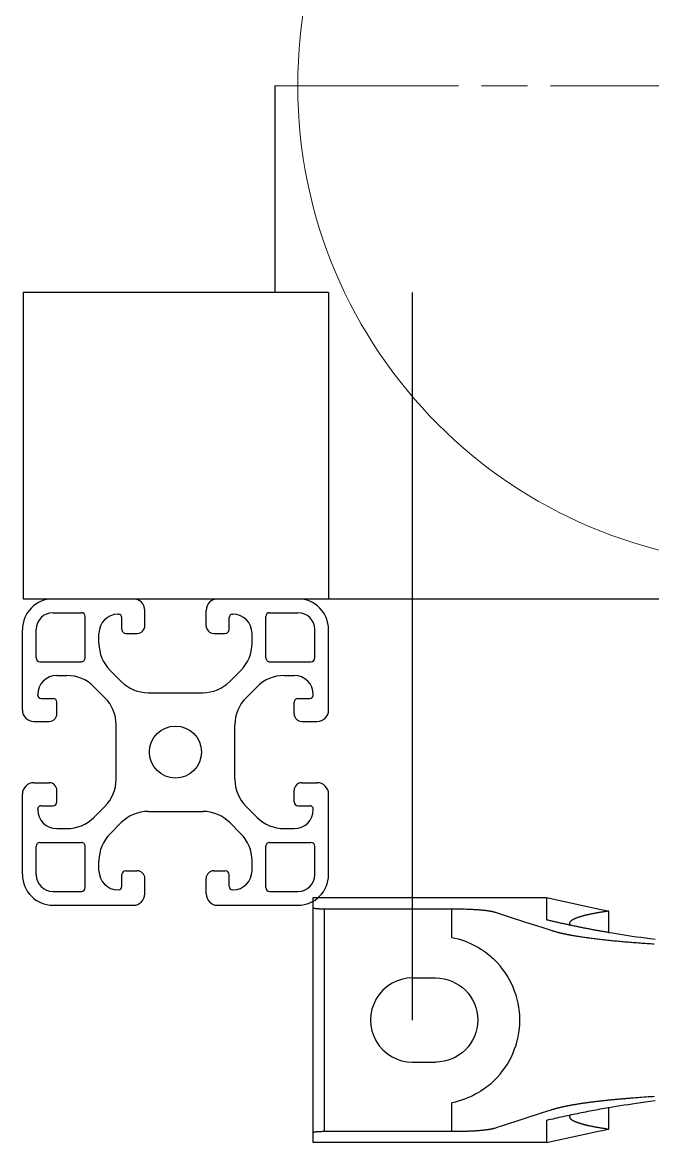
# Model space of a CAD drawing. Header units: millimetres. Extents: x 1269 to 5832, y 527 to 3540.
# Drawn here: x 5323.8 to 5406.1, y 1115.4 to 1261.6 of the extents above; entities that cross this region are included whole.
import ezdxf

# ---------------------------------------------------------------- set-up
doc = ezdxf.new("R2010")
doc.units = ezdxf.units.MM
doc.linetypes.add('ACAD_ISO08W100', pattern=[36, 24, -3, 6, -3])
doc.linetypes.add('phl_thick', pattern=[0])
for name, color, linetype in [('HIDDEN', 7, 'Continuous'), ('Osie', 7, 'ACAD_ISO08W100'), ('projection', 7, 'Continuous'), ('THICK', 7, 'Continuous')]:
    doc.layers.add(name, color=color, linetype=linetype)

msp = doc.modelspace()

# ---------------------------------------------------------------- linework, layer by layer
for p, q in [((5356.735, 1253.362), (5356.735, 1226.362)), ((5356.735, 1253.362), (5356.735, 1226.362)), ((5363.762, 1226.362), (5323.863, 1226.362)), ((5323.863, 1226.362), (5323.863, 1186.362)), ((5363.762, 1226.362), (5363.762, 1186.362)), ((5374.735, 1131.37), (5374.735, 1226.362)), ((5323.863, 1186.362), (5363.762, 1186.362)), ((5356.735, 1186.362), (5484.32, 1186.362))]:
    msp.add_line(p, q)
at = {"lineweight": 9}
msp.add_circle((5422.235, 1253.362), 62.5, dxfattribs=at)
at = {"layer": 'HIDDEN'}
for points in [[(5361.735, 1146.044), (5361.735, 1146.718), (5361.735, 1147.054), (5361.735, 1147.223), (5361.735, 1147.307), (5361.735, 1147.349), (5361.735, 1147.359), (5361.735, 1147.365), (5361.735, 1147.367), (5361.735, 1147.369), (5361.735, 1147.369), (5361.735, 1147.37), (5361.735, 1147.37), (5361.735, 1147.37), (5361.735, 1147.37), (5361.735, 1147.37), (5361.735, 1147.37), (5361.737, 1147.37), (5362.221, 1147.37), (5377.715, 1147.37), (5385.461, 1147.37), (5389.335, 1147.37), (5391.271, 1147.37), (5391.756, 1147.37), (5391.998, 1147.37), (5392.119, 1147.37), (5392.179, 1147.37), (5392.21, 1147.37), (5392.225, 1147.37), (5392.232, 1147.37), (5392.234, 1147.37), (5392.235, 1147.37), (5392.235, 1147.37), (5392.235, 1147.37), (5392.235, 1147.369), (5392.235, 1147.277), (5392.235, 1145.809), (5392.235, 1145.075), (5392.235, 1144.707), (5392.235, 1144.524), (5392.235, 1144.501), (5392.235, 1144.489), (5392.235, 1144.484), (5392.235, 1144.481), (5392.235, 1144.479), (5392.235, 1144.479), (5392.235, 1144.479), (5392.235, 1144.479), (5392.235, 1144.479), (5392.235, 1144.479), (5392.235, 1144.479), (5392.235, 1144.478), (5392.267, 1144.471), (5392.392, 1144.441), (5392.518, 1144.412), (5392.643, 1144.382), (5392.769, 1144.353), (5392.894, 1144.324), (5393.02, 1144.295), (5393.146, 1144.266), (5393.271, 1144.237), (5393.397, 1144.209), (5393.523, 1144.18), (5393.649, 1144.152), (5393.775, 1144.123), (5393.9, 1144.095), (5394.026, 1144.067), (5394.152, 1144.039), (5394.278, 1144.011), (5394.404, 1143.984), (5394.53, 1143.956), (5394.656, 1143.929), (5394.782, 1143.901), (5394.908, 1143.874), (5395.035, 1143.847), (5395.161, 1143.82), (5395.287, 1143.793), (5395.413, 1143.767), (5395.539, 1143.74), (5395.666, 1143.714), (5395.792, 1143.687), (5395.918, 1143.661), (5396.044, 1143.635), (5396.171, 1143.609), (5396.297, 1143.584), (5396.424, 1143.558), (5396.55, 1143.532), (5396.676, 1143.507), (5396.803, 1143.482), (5396.929, 1143.456), (5397.056, 1143.431), (5397.183, 1143.406), (5397.309, 1143.382), (5397.436, 1143.357), (5397.562, 1143.332), (5397.689, 1143.308), (5397.816, 1143.284), (5397.942, 1143.26), (5398.069, 1143.236), (5398.196, 1143.212), (5398.323, 1143.188), (5398.449, 1143.164), (5398.576, 1143.141), (5398.703, 1143.117), (5398.83, 1143.094), (5398.957, 1143.071), (5399.084, 1143.048), (5399.211, 1143.025), (5399.338, 1143.002), (5399.465, 1142.979), (5399.592, 1142.957), (5399.719, 1142.934), (5399.846, 1142.912), (5399.973, 1142.89), (5400.1, 1142.868), (5400.227, 1142.846), (5400.354, 1142.824), (5400.362, 1142.823), (5400.364, 1142.823), (5400.364, 1142.823), (5400.365, 1142.823), (5400.365, 1142.823), (5400.365, 1142.823), (5400.365, 1142.823), (5400.365, 1142.824), (5400.365, 1142.825), (5400.365, 1142.828), (5400.365, 1142.833), (5400.365, 1142.844), (5400.365, 1142.866), (5400.365, 1142.954), (5400.365, 1143.13), (5400.365, 1143.483), (5400.365, 1144.187), (5400.365, 1145.596)], [(5400.365, 1142.823), (5400.839, 1142.742), (5401.329, 1142.662), (5401.833, 1142.581), (5402.35, 1142.499), (5402.879, 1142.419), (5403.42, 1142.338), (5403.98, 1142.258), (5404.559, 1142.177), (5405.159, 1142.096), (5405.777, 1142.016), (5406.412, 1141.936)], [(5374.735, 1125.87), (5377.735, 1125.87), (5377.735, 1125.87)], [(5406.412, 1120.803), (5405.777, 1120.724), (5405.159, 1120.643), (5404.559, 1120.563), (5403.98, 1120.482), (5403.42, 1120.401), (5402.879, 1120.321), (5402.35, 1120.24), (5401.833, 1120.159), (5401.329, 1120.078), (5400.839, 1119.997), (5400.365, 1119.917)]]:
    msp.add_lwpolyline(points, dxfattribs=at)
msp.add_lwpolyline([(5374.689, 1136.87), (5377.735, 1136.87), (5377.735, 1136.87, -0.9999998), (5377.735, 1125.87)], format="xyb", dxfattribs=at)
at = {"layer": 'Osie', "linetype": 'ACAD_ISO08W100', "lineweight": 9}
msp.add_line((5356.735, 1253.362), (5620.785, 1253.362), dxfattribs=at)
at = {"layer": 'projection', "color": 7, "linetype": 'phl_thick'}
for p, q in [((5327.762, 1186.362), (5338.262, 1186.362)), ((5349.262, 1186.362), (5359.762, 1186.362)), ((5339.762, 1182.862), (5339.762, 1184.862)), ((5347.762, 1182.862), (5347.762, 1184.862)), ((5327.762, 1184.562), (5331.462, 1184.562)), ((5331.962, 1178.662), (5331.962, 1184.062)), ((5336.262, 1184.362), (5336.312, 1184.362)), ((5336.762, 1182.362), (5336.762, 1183.912)), ((5350.762, 1182.362), (5350.762, 1183.912)), ((5351.212, 1184.362), (5351.262, 1184.362)), ((5355.562, 1178.662), (5355.562, 1184.062)), ((5356.062, 1184.562), (5359.762, 1184.562)), ((5323.762, 1171.862), (5323.762, 1182.362)), ((5325.562, 1178.662), (5325.562, 1182.362)), ((5333.762, 1180.555), (5333.762, 1181.862)), ((5337.262, 1181.862), (5338.762, 1181.862)), ((5348.762, 1181.862), (5350.262, 1181.862)), ((5353.762, 1180.555), (5353.762, 1181.862)), ((5361.962, 1178.662), (5361.962, 1182.362)), ((5363.762, 1171.862), (5363.762, 1182.362)), ((5326.062, 1178.162), (5331.462, 1178.162)), ((5356.062, 1178.162), (5361.462, 1178.162)), ((5328.262, 1176.362), (5329.57, 1176.362)), ((5336.669, 1175.577), (5335.227, 1177.019)), ((5350.855, 1175.577), (5352.298, 1177.019)), ((5357.955, 1176.362), (5359.262, 1176.362)), ((5334.548, 1173.455), (5333.105, 1174.898)), ((5352.977, 1173.455), (5354.419, 1174.898)), ((5325.762, 1173.812), (5325.762, 1173.862)), ((5326.212, 1173.362), (5327.762, 1173.362)), ((5340.205, 1174.112), (5347.32, 1174.112)), ((5359.762, 1173.362), (5361.312, 1173.362)), ((5361.762, 1173.812), (5361.762, 1173.862)), ((5328.262, 1171.362), (5328.262, 1172.862)), ((5359.262, 1171.362), (5359.262, 1172.862)), ((5325.262, 1170.362), (5327.262, 1170.362)), ((5360.262, 1170.362), (5362.262, 1170.362)), ((5336.012, 1162.805), (5336.012, 1169.92)), ((5351.512, 1162.805), (5351.512, 1169.92)), ((5325.262, 1162.362), (5327.262, 1162.362)), ((5328.262, 1159.862), (5328.262, 1161.362)), ((5359.262, 1159.862), (5359.262, 1161.362)), ((5360.262, 1162.362), (5362.262, 1162.362)), ((5323.762, 1150.362), (5323.762, 1160.862)), ((5363.762, 1150.362), (5363.762, 1160.862)), ((5325.762, 1158.862), (5325.762, 1158.912)), ((5326.212, 1159.362), (5327.762, 1159.362)), ((5333.105, 1157.827), (5334.548, 1159.269)), ((5340.205, 1158.612), (5347.32, 1158.612)), ((5354.419, 1157.827), (5352.977, 1159.269)), ((5359.762, 1159.362), (5361.312, 1159.362)), ((5361.762, 1158.862), (5361.762, 1158.912)), ((5335.227, 1155.705), (5336.669, 1157.148)), ((5352.298, 1155.705), (5350.855, 1157.148)), ((5328.262, 1156.362), (5329.57, 1156.362)), ((5357.955, 1156.362), (5359.262, 1156.362)), ((5325.562, 1150.362), (5325.562, 1154.062)), ((5326.062, 1154.562), (5331.462, 1154.562)), ((5331.962, 1148.662), (5331.962, 1154.062)), ((5355.562, 1148.662), (5355.562, 1154.062)), ((5356.062, 1154.562), (5361.462, 1154.562)), ((5361.962, 1150.362), (5361.962, 1154.062)), ((5333.762, 1150.862), (5333.762, 1152.17)), ((5353.762, 1150.862), (5353.762, 1152.17)), ((5336.762, 1148.812), (5336.762, 1150.362)), ((5337.262, 1150.862), (5338.762, 1150.862)), ((5339.762, 1147.862), (5339.762, 1149.862)), ((5347.762, 1147.862), (5347.762, 1149.862)), ((5348.762, 1150.862), (5350.262, 1150.862)), ((5350.762, 1148.812), (5350.762, 1150.362)), ((5336.262, 1148.362), (5336.312, 1148.362)), ((5351.212, 1148.362), (5351.262, 1148.362)), ((5327.762, 1148.162), (5331.462, 1148.162)), ((5356.062, 1148.162), (5359.762, 1148.162)), ((5327.762, 1146.362), (5338.262, 1146.362)), ((5349.262, 1146.362), (5359.762, 1146.362))]:
    msp.add_line(p, q, dxfattribs=at)
msp.add_circle((5343.762, 1166.362), 3.4, dxfattribs=at)
for centre, radius, start, end in [((5327.762, 1182.362), 4, 90, 180), ((5338.262, 1184.862), 1.5, 0, 90), ((5349.262, 1184.862), 1.5, 90, 180), ((5359.762, 1182.362), 4, 0, 90), ((5327.762, 1182.362), 2.2, 90, 180), ((5331.462, 1184.062), 0.5, 0.00009, 90.00002), ((5336.262, 1181.862), 2.5, 90, 180), ((5336.312, 1183.912), 0.45, 359.9999, 89.99998), ((5351.212, 1183.912), 0.45, 90.00003, 180.0001), ((5351.262, 1181.862), 2.5, 0, 90), ((5356.062, 1184.062), 0.5, 89.99998, 179.99991), ((5359.762, 1182.362), 2.2, 0, 90), ((5337.262, 1182.362), 0.5, 180, 270), ((5338.762, 1182.862), 1, 270, 0), ((5348.762, 1182.862), 1, 180, 270), ((5350.262, 1182.362), 0.5, 270, 0), ((5338.762, 1180.555), 5, 180, 225), ((5348.762, 1180.555), 5, 315, 0), ((5326.062, 1178.662), 0.5, 180, 269.99991), ((5331.462, 1178.662), 0.5, 269.99998, 0), ((5356.062, 1178.662), 0.5, 180, 270.00002), ((5361.462, 1178.662), 0.5, 270.00009, 0), ((5328.262, 1173.862), 2.5, 90, 180), ((5329.57, 1171.362), 5, 45, 90), ((5357.955, 1171.362), 5, 90, 135), ((5359.262, 1173.862), 2.5, 0, 90), ((5340.205, 1179.112), 5, 225, 270), ((5347.32, 1179.112), 5, 270, 315), ((5326.212, 1173.812), 0.45, 180, 270.0001), ((5327.762, 1172.862), 0.5, 0, 90), ((5331.012, 1169.92), 5, 0, 45), ((5356.512, 1169.92), 5, 135, 180), ((5359.762, 1172.862), 0.5, 90, 180), ((5361.312, 1173.812), 0.45, 269.9999, 0), ((5325.262, 1171.862), 1.5, 180, 270), ((5362.262, 1171.862), 1.5, 270, 0), ((5327.262, 1171.362), 1, 270, 0), ((5360.262, 1171.362), 1, 180, 270), ((5325.262, 1160.862), 1.5, 90, 180), ((5327.262, 1161.362), 1, 0, 90), ((5331.012, 1162.805), 5, 315, 0), ((5356.512, 1162.805), 5, 180, 225), ((5360.262, 1161.362), 1, 90, 180), ((5362.262, 1160.862), 1.5, 0, 90), ((5326.212, 1158.912), 0.45, 89.9999, 180), ((5328.262, 1158.862), 2.5, 180, 270), ((5327.762, 1159.862), 0.5, 270, 0), ((5340.205, 1153.612), 5, 90, 135), ((5347.32, 1153.612), 5, 45, 90), ((5359.762, 1159.862), 0.5, 180, 270), ((5359.262, 1158.862), 2.5, 270, 0), ((5361.312, 1158.912), 0.45, 0, 90.0001), ((5329.57, 1161.362), 5, 270, 315), ((5357.955, 1161.362), 5, 225, 270), ((5338.762, 1152.17), 5, 135, 180), ((5348.762, 1152.17), 5, 0, 45), ((5326.062, 1154.062), 0.5, 90.00009, 180), ((5331.462, 1154.062), 0.5, 0, 90.00002), ((5356.062, 1154.062), 0.5, 89.99998, 180), ((5361.462, 1154.062), 0.5, 0, 89.99991), ((5327.762, 1150.362), 4, 180, 270), ((5327.762, 1150.362), 2.2, 180, 270), ((5336.262, 1150.862), 2.5, 180, 270), ((5337.262, 1150.362), 0.5, 90, 180), ((5338.762, 1149.862), 1, 0, 90), ((5348.762, 1149.862), 1, 90, 180), ((5350.262, 1150.362), 0.5, 0, 90), ((5351.262, 1150.862), 2.5, 270, 0), ((5359.762, 1150.362), 2.2, 270, 0), ((5359.762, 1150.362), 4, 270, 0), ((5331.462, 1148.662), 0.5, 269.99998, 359.99991), ((5336.312, 1148.812), 0.45, 270.00003, 0.0001), ((5351.212, 1148.812), 0.45, 179.9999, 269.99998), ((5356.062, 1148.662), 0.5, 180.00009, 270.00002), ((5338.262, 1147.862), 1.5, 270, 0), ((5349.262, 1147.862), 1.5, 180, 270)]:
    msp.add_arc(centre, radius, start, end, dxfattribs=at)
at = {"layer": 'THICK'}
for points in [[(5392.235, 1147.37), (5399.141, 1145.863), (5400.004, 1145.674), (5400.22, 1145.627), (5400.328, 1145.604), (5400.355, 1145.598), (5400.362, 1145.596), (5400.363, 1145.596), (5400.364, 1145.596), (5400.365, 1145.596), (5400.364, 1145.596), (5400.357, 1145.595), (5400.332, 1145.591), (5400.229, 1145.577), (5400.127, 1145.562), (5400.026, 1145.547), (5399.926, 1145.532), (5399.827, 1145.517), (5399.728, 1145.502), (5399.631, 1145.487), (5399.534, 1145.472), (5399.438, 1145.457), (5399.343, 1145.442), (5399.249, 1145.426), (5399.157, 1145.411), (5399.064, 1145.396), (5398.973, 1145.38), (5398.883, 1145.364), (5398.794, 1145.349), (5398.706, 1145.333), (5398.619, 1145.317), (5398.532, 1145.301), (5398.447, 1145.285), (5398.363, 1145.269), (5398.279, 1145.253), (5398.197, 1145.237), (5398.116, 1145.22), (5398.036, 1145.204), (5397.956, 1145.188), (5397.878, 1145.171), (5397.801, 1145.155), (5397.725, 1145.138), (5397.65, 1145.121), (5397.576, 1145.105), (5397.503, 1145.088), (5397.432, 1145.071), (5397.361, 1145.054), (5397.291, 1145.037), (5397.223, 1145.02), (5397.155, 1145.003), (5397.089, 1144.986), (5397.024, 1144.969), (5396.96, 1144.952), (5396.897, 1144.935), (5396.835, 1144.918), (5396.774, 1144.9), (5396.715, 1144.883), (5396.656, 1144.866), (5396.599, 1144.848), (5396.543, 1144.831), (5396.488, 1144.813), (5396.434, 1144.796), (5396.382, 1144.778), (5396.33, 1144.761), (5396.28, 1144.743), (5396.231, 1144.726), (5396.183, 1144.708), (5396.136, 1144.69), (5396.09, 1144.672), (5396.046, 1144.655), (5396.002, 1144.637), (5395.96, 1144.619), (5395.919, 1144.601), (5395.879, 1144.583), (5395.841, 1144.565), (5395.803, 1144.548), (5395.767, 1144.53), (5395.732, 1144.512), (5395.698, 1144.494), (5395.666, 1144.476), (5395.634, 1144.458), (5395.604, 1144.44), (5395.575, 1144.422), (5395.547, 1144.404), (5395.521, 1144.386), (5395.495, 1144.368), (5395.471, 1144.35), (5395.448, 1144.332), (5395.426, 1144.314), (5395.405, 1144.296), (5395.386, 1144.278), (5395.368, 1144.259), (5395.351, 1144.241), (5395.335, 1144.223), (5395.32, 1144.205), (5395.306, 1144.187), (5395.294, 1144.169), (5395.283, 1144.151), (5395.273, 1144.133), (5395.264, 1144.115), (5395.256, 1144.097), (5395.25, 1144.079), (5395.244, 1144.061), (5395.24, 1144.043), (5395.237, 1144.025), (5395.235, 1144.007), (5395.235, 1143.989), (5395.235, 1143.971), (5395.237, 1143.953), (5395.24, 1143.935), (5395.244, 1143.917), (5395.249, 1143.899), (5395.255, 1143.88), (5395.263, 1143.862), (5395.272, 1143.844), (5395.282, 1143.826), (5395.293, 1143.808), (5395.305, 1143.79)], [(5392.235, 1115.37), (5396.622, 1116.327), (5398.816, 1116.806), (5399.913, 1117.045), (5400.187, 1117.105), (5400.324, 1117.135), (5400.358, 1117.142), (5400.363, 1117.143), (5400.365, 1117.144), (5400.365, 1117.144), (5400.365, 1117.147), (5400.365, 1117.153), (5400.365, 1117.177), (5400.365, 1117.364), (5400.365, 1118.86), (5400.365, 1119.609), (5400.365, 1119.796), (5400.365, 1119.889), (5400.365, 1119.913), (5400.365, 1119.916), (5400.365, 1119.916), (5400.365, 1119.917), (5400.365, 1119.917), (5400.365, 1119.917), (5400.365, 1119.917), (5400.364, 1119.917), (5400.361, 1119.916), (5400.294, 1119.905), (5400.024, 1119.858), (5399.754, 1119.811), (5399.484, 1119.764), (5399.214, 1119.715), (5398.945, 1119.666), (5398.675, 1119.617), (5398.406, 1119.567), (5398.136, 1119.517), (5397.867, 1119.466), (5397.598, 1119.414), (5397.329, 1119.362), (5397.06, 1119.309), (5396.791, 1119.256), (5396.522, 1119.202), (5396.254, 1119.147), (5395.985, 1119.092), (5395.717, 1119.036), (5395.449, 1118.98), (5395.181, 1118.923), (5394.913, 1118.866), (5394.645, 1118.808), (5394.377, 1118.75), (5394.109, 1118.691), (5393.842, 1118.631), (5393.574, 1118.571), (5393.307, 1118.51), (5393.04, 1118.449), (5392.773, 1118.387), (5392.506, 1118.325), (5392.24, 1118.262), (5392.235, 1118.261), (5392.235, 1118.261), (5392.235, 1118.261), (5392.235, 1118.261), (5392.235, 1118.261), (5392.235, 1118.26), (5392.235, 1118.259), (5392.235, 1118.258), (5392.235, 1118.255), (5392.235, 1118.23), (5392.235, 1118.182), (5392.235, 1117.987), (5392.235, 1116.426), (5392.235, 1115.646), (5392.235, 1115.451), (5392.235, 1115.403), (5392.235, 1115.378), (5392.235, 1115.372), (5392.235, 1115.371), (5392.235, 1115.37), (5392.235, 1115.37), (5392.235, 1115.37), (5392.234, 1115.37), (5392.233, 1115.37), (5392.231, 1115.37), (5392.227, 1115.37), (5392.195, 1115.37), (5392.067, 1115.37), (5391.038, 1115.37), (5386.923, 1115.37), (5370.463, 1115.37), (5362.233, 1115.37), (5361.976, 1115.37), (5361.848, 1115.37), (5361.783, 1115.37), (5361.751, 1115.37), (5361.735, 1115.37), (5361.735, 1115.37), (5361.735, 1115.37), (5361.735, 1115.37), (5361.735, 1115.37), (5361.735, 1115.37), (5361.735, 1115.37), (5361.735, 1115.393), (5361.735, 1115.437), (5361.735, 1115.527), (5361.735, 1115.706), (5361.735, 1116.421), (5361.735, 1116.6), (5361.735, 1116.689), (5361.735, 1116.695), (5361.735, 1116.695), (5361.735, 1116.703), (5361.735, 1116.718), (5361.735, 1116.749), (5361.735, 1116.811), (5361.735, 1117.059), (5361.735, 1117.554), (5361.735, 1118.543), (5361.735, 1126.463), (5361.735, 1142.302), (5361.735, 1144.281), (5361.735, 1145.271), (5361.735, 1145.766), (5361.735, 1146.014), (5361.735, 1146.029), (5361.735, 1146.037), (5361.735, 1146.041), (5361.735, 1146.043), (5361.735, 1146.044), (5361.735, 1146.044), (5361.735, 1146.044), (5361.735, 1146.044), (5361.735, 1146.044), (5361.735, 1146.043), (5361.735, 1146.041), (5361.736, 1146.039), (5361.737, 1146.037), (5361.738, 1146.034), (5361.74, 1146.032), (5361.742, 1146.03), (5361.744, 1146.027), (5361.747, 1146.025), (5361.75, 1146.023), (5361.754, 1146.02), (5361.758, 1146.018), (5361.762, 1146.016), (5361.767, 1146.013), (5361.772, 1146.011), (5361.778, 1146.009), (5361.784, 1146.006), (5361.79, 1146.004), (5361.797, 1146.002), (5361.805, 1145.999), (5361.812, 1145.997), (5361.82, 1145.994), (5361.829, 1145.992), (5361.838, 1145.99), (5361.847, 1145.987), (5361.857, 1145.985), (5361.867, 1145.983), (5361.878, 1145.981), (5361.889, 1145.978), (5361.901, 1145.976), (5361.912, 1145.974), (5361.925, 1145.971), (5361.938, 1145.969), (5361.951, 1145.967), (5361.964, 1145.965), (5361.978, 1145.963), (5361.993, 1145.961), (5362.007, 1145.958), (5362.022, 1145.956), (5362.038, 1145.954), (5362.054, 1145.952), (5362.07, 1145.95), (5362.087, 1145.948), (5362.104, 1145.946), (5362.121, 1145.944), (5362.139, 1145.942), (5362.157, 1145.94), (5362.175, 1145.939), (5362.194, 1145.937), (5362.213, 1145.935), (5362.232, 1145.933), (5362.252, 1145.932), (5362.272, 1145.93), (5362.292, 1145.928), (5362.312, 1145.927), (5362.333, 1145.925), (5362.354, 1145.924), (5362.375, 1145.922), (5362.396, 1145.921), (5362.418, 1145.919), (5362.439, 1145.918), (5362.483, 1145.915), (5362.528, 1145.913), (5362.573, 1145.911), (5362.618, 1145.909), (5362.664, 1145.907), (5362.711, 1145.905), (5362.757, 1145.904), (5362.803, 1145.902), (5362.896, 1145.9), (5362.943, 1145.899), (5362.989, 1145.898), (5363.034, 1145.898), (5363.08, 1145.897), (5363.125, 1145.897), (5363.169, 1145.897), (5363.18, 1145.897), (5363.183, 1145.897), (5363.184, 1145.897), (5363.185, 1145.897), (5363.185, 1145.897), (5363.185, 1145.896), (5363.185, 1145.896), (5363.185, 1145.894), (5363.185, 1145.89), (5363.185, 1145.874), (5363.185, 1145.752), (5363.185, 1145.262), (5363.185, 1144.282), (5363.185, 1140.362), (5363.185, 1132.522), (5363.185, 1116.842)], [(5363.185, 1145.897), (5372.547, 1145.897), (5377.229, 1145.897), (5379.569, 1145.897), (5379.862, 1145.897), (5379.864, 1145.897), (5379.865, 1145.897), (5379.867, 1145.897), (5379.87, 1145.897), (5379.876, 1145.897), (5379.887, 1145.897), (5379.911, 1145.897), (5379.959, 1145.897), (5380.151, 1145.896), (5380.345, 1145.895), (5380.54, 1145.893), (5380.736, 1145.89), (5380.932, 1145.887), (5381.129, 1145.883), (5381.326, 1145.878), (5381.522, 1145.873), (5381.717, 1145.866), (5381.912, 1145.859), (5382.104, 1145.851), (5382.2, 1145.847), (5382.294, 1145.843), (5382.389, 1145.838), (5382.482, 1145.834), (5382.575, 1145.829), (5382.668, 1145.824), (5382.759, 1145.818), (5382.849, 1145.813), (5382.939, 1145.807), (5383.028, 1145.802), (5383.115, 1145.796), (5383.202, 1145.79), (5383.288, 1145.784), (5383.372, 1145.777), (5383.455, 1145.771), (5383.537, 1145.764), (5383.618, 1145.757), (5383.698, 1145.75), (5383.776, 1145.743), (5383.853, 1145.736), (5383.928, 1145.728), (5384.002, 1145.721), (5384.075, 1145.713), (5384.146, 1145.705), (5384.215, 1145.698), (5384.283, 1145.69), (5384.35, 1145.681), (5384.415, 1145.673), (5384.478, 1145.665), (5384.54, 1145.657), (5384.6, 1145.648), (5384.658, 1145.64), (5384.715, 1145.631), (5384.77, 1145.622), (5384.823, 1145.614), (5384.875, 1145.605), (5384.925, 1145.596), (5384.973, 1145.587), (5385.02, 1145.578), (5385.065, 1145.569), (5385.108, 1145.56), (5385.149, 1145.551), (5385.189, 1145.542), (5385.227, 1145.532), (5385.263, 1145.523), (5385.298, 1145.514), (5385.331, 1145.505), (5385.362, 1145.496), (5385.392, 1145.486), (5385.395, 1145.485), (5385.396, 1145.485), (5385.396, 1145.485), (5385.398, 1145.485), (5385.402, 1145.483), (5385.41, 1145.481), (5385.443, 1145.47), (5385.509, 1145.449), (5385.775, 1145.363), (5386.305, 1145.192), (5387.366, 1144.851), (5389.488, 1144.167), (5391.609, 1143.484), (5392.67, 1143.142), (5392.935, 1143.057), (5392.952, 1143.051), (5392.956, 1143.05), (5392.961, 1143.048), (5392.97, 1143.045), (5393.009, 1143.033), (5393.087, 1143.009), (5393.168, 1142.984), (5393.251, 1142.96), (5393.336, 1142.935), (5393.424, 1142.911), (5393.513, 1142.886), (5393.605, 1142.862), (5393.699, 1142.838), (5393.796, 1142.813), (5393.845, 1142.801), (5393.894, 1142.789), (5393.945, 1142.777), (5393.995, 1142.765), (5394.047, 1142.752), (5394.098, 1142.74), (5394.151, 1142.728), (5394.204, 1142.716), (5394.257, 1142.704), (5394.311, 1142.692), (5394.366, 1142.68), (5394.421, 1142.668), (5394.477, 1142.656), (5394.533, 1142.644), (5394.59, 1142.632), (5394.648, 1142.62), (5394.706, 1142.608), (5394.765, 1142.596), (5394.824, 1142.584), (5394.883, 1142.572), (5394.944, 1142.56), (5395.005, 1142.548), (5395.066, 1142.536), (5395.128, 1142.524), (5395.191, 1142.512), (5395.254, 1142.5), (5395.318, 1142.488), (5395.382, 1142.476), (5395.447, 1142.465), (5395.512, 1142.453), (5395.578, 1142.441), (5395.645, 1142.429), (5395.712, 1142.418), (5395.779, 1142.406), (5395.916, 1142.382), (5396.055, 1142.359), (5396.197, 1142.336), (5396.341, 1142.313), (5396.487, 1142.29), (5396.635, 1142.267), (5396.785, 1142.244), (5396.937, 1142.221), (5397.092, 1142.199), (5397.249, 1142.176), (5397.408, 1142.154), (5397.569, 1142.131), (5397.733, 1142.109), (5397.898, 1142.087), (5398.066, 1142.065), (5398.236, 1142.043), (5398.407, 1142.022), (5398.581, 1142), (5398.757, 1141.979), (5398.935, 1141.957), (5399.115, 1141.936), (5399.298, 1141.915), (5399.482, 1141.894), (5399.668, 1141.874), (5399.856, 1141.853), (5400.046, 1141.833), (5400.238, 1141.813), (5400.432, 1141.793), (5400.627, 1141.773), (5400.825, 1141.753), (5401.024, 1141.734), (5401.226, 1141.714), (5401.429, 1141.695), (5401.634, 1141.676), (5401.84, 1141.657), (5402.049, 1141.639), (5402.259, 1141.62), (5402.471, 1141.602), (5402.684, 1141.584), (5402.899, 1141.566), (5403.116, 1141.548), (5403.334, 1141.531), (5403.554, 1141.513), (5403.775, 1141.496), (5403.998, 1141.479), (5404.223, 1141.463), (5404.448, 1141.446), (5404.676, 1141.43), (5404.904, 1141.414), (5405.134, 1141.398), (5405.366, 1141.383), (5405.598, 1141.367), (5405.832, 1141.352), (5406.067, 1141.337), (5406.304, 1141.322)], [(5379.864, 1142.162), (5379.864, 1145.897)], [(5379.864, 1142.162), (5380.28, 1142.071), (5380.696, 1141.963), (5381.109, 1141.839), (5381.515, 1141.7), (5381.912, 1141.546), (5382.295, 1141.38), (5382.662, 1141.204), (5383.012, 1141.021), (5383.342, 1140.833), (5383.65, 1140.644), (5383.935, 1140.456), (5384.198, 1140.27), (5384.448, 1140.083), (5384.682, 1139.898), (5384.896, 1139.719), (5385.088, 1139.551), (5385.255, 1139.397), (5385.396, 1139.263)], [(5385.396, 1123.476), (5385.255, 1123.342), (5385.088, 1123.189), (5384.896, 1123.02), (5384.682, 1122.841), (5384.448, 1122.656), (5384.198, 1122.469), (5383.935, 1122.284), (5383.65, 1122.096), (5383.342, 1121.906), (5383.012, 1121.718), (5382.662, 1121.535), (5382.295, 1121.359), (5381.912, 1121.194), (5381.515, 1121.04), (5381.109, 1120.9), (5380.696, 1120.776), (5380.28, 1120.668), (5379.864, 1120.578)], [(5361.735, 1116.695), (5361.735, 1116.698), (5361.736, 1116.701), (5361.737, 1116.704), (5361.74, 1116.707), (5361.742, 1116.71), (5361.746, 1116.713), (5361.75, 1116.716), (5361.754, 1116.719), (5361.759, 1116.722), (5361.765, 1116.725), (5361.772, 1116.728), (5361.779, 1116.731), (5361.787, 1116.734), (5361.795, 1116.737), (5361.804, 1116.74), (5361.814, 1116.743), (5361.824, 1116.746), (5361.835, 1116.749), (5361.846, 1116.752), (5361.858, 1116.755), (5361.871, 1116.757), (5361.884, 1116.76), (5361.912, 1116.766), (5361.942, 1116.771), (5361.974, 1116.776), (5362.009, 1116.781), (5362.045, 1116.786), (5362.083, 1116.791), (5362.122, 1116.795), (5362.163, 1116.8), (5362.206, 1116.804), (5362.25, 1116.808), (5362.297, 1116.812), (5362.345, 1116.815), (5362.395, 1116.819), (5362.447, 1116.822), (5362.5, 1116.825), (5362.554, 1116.828), (5362.609, 1116.83), (5362.666, 1116.833), (5362.723, 1116.835), (5362.781, 1116.837), (5362.84, 1116.838), (5362.958, 1116.841), (5363.077, 1116.842), (5363.136, 1116.842), (5363.166, 1116.842), (5363.181, 1116.842), (5363.184, 1116.842), (5363.185, 1116.842), (5363.185, 1116.842), (5363.187, 1116.842), (5363.19, 1116.842), (5363.2, 1116.842), (5363.222, 1116.842), (5363.309, 1116.842), (5364.694, 1116.842), (5370.236, 1116.842), (5375.778, 1116.842), (5378.549, 1116.842), (5379.242, 1116.842), (5379.588, 1116.842), (5379.761, 1116.842), (5379.848, 1116.842), (5379.859, 1116.842), (5379.864, 1116.842), (5379.866, 1116.842), (5379.873, 1116.842), (5379.887, 1116.842), (5380, 1116.843), (5380.114, 1116.843), (5380.228, 1116.844), (5380.343, 1116.844), (5380.574, 1116.847), (5380.806, 1116.85), (5381.039, 1116.855), (5381.272, 1116.86), (5381.505, 1116.866), (5381.736, 1116.874), (5381.851, 1116.878), (5381.965, 1116.882), (5382.079, 1116.887), (5382.192, 1116.892), (5382.305, 1116.897), (5382.416, 1116.902), (5382.527, 1116.908), (5382.636, 1116.914), (5382.745, 1116.92), (5382.852, 1116.927), (5382.958, 1116.933), (5383.063, 1116.94), (5383.166, 1116.947), (5383.267, 1116.954), (5383.368, 1116.962), (5383.466, 1116.97), (5383.563, 1116.978), (5383.658, 1116.986), (5383.751, 1116.994), (5383.842, 1117.003), (5383.932, 1117.011), (5384.019, 1117.02), (5384.104, 1117.03), (5384.188, 1117.039), (5384.269, 1117.048), (5384.348, 1117.058), (5384.424, 1117.067), (5384.462, 1117.072), (5384.499, 1117.077), (5384.535, 1117.082), (5384.571, 1117.087), (5384.606, 1117.092), (5384.641, 1117.097), (5384.675, 1117.102), (5384.709, 1117.107), (5384.742, 1117.113), (5384.774, 1117.118), (5384.806, 1117.123), (5384.837, 1117.128), (5384.867, 1117.133), (5384.897, 1117.139), (5384.926, 1117.144), (5384.955, 1117.149), (5384.983, 1117.154), (5385.011, 1117.16), (5385.038, 1117.165), (5385.064, 1117.17), (5385.09, 1117.176), (5385.115, 1117.181), (5385.14, 1117.187), (5385.164, 1117.192), (5385.187, 1117.197), (5385.21, 1117.203), (5385.232, 1117.208), (5385.254, 1117.214), (5385.275, 1117.219), (5385.295, 1117.225), (5385.315, 1117.23), (5385.334, 1117.235), (5385.353, 1117.241), (5385.371, 1117.246), (5385.388, 1117.252), (5385.392, 1117.253), (5385.395, 1117.254), (5385.396, 1117.254), (5385.396, 1117.254), (5385.399, 1117.255), (5385.438, 1117.268), (5385.595, 1117.318), (5385.909, 1117.42), (5386.537, 1117.622), (5391.56, 1119.24), (5392.816, 1119.644), (5392.895, 1119.67), (5392.934, 1119.682), (5392.954, 1119.689), (5392.976, 1119.696), (5393.021, 1119.71), (5393.068, 1119.725), (5393.115, 1119.739), (5393.163, 1119.754), (5393.211, 1119.768), (5393.26, 1119.782), (5393.311, 1119.797), (5393.361, 1119.811), (5393.413, 1119.826), (5393.466, 1119.84), (5393.519, 1119.854), (5393.573, 1119.869), (5393.628, 1119.883), (5393.683, 1119.898), (5393.74, 1119.912), (5393.797, 1119.926), (5393.855, 1119.941), (5393.913, 1119.955), (5393.973, 1119.969), (5394.033, 1119.984), (5394.094, 1119.998), (5394.156, 1120.012), (5394.219, 1120.027), (5394.282, 1120.041), (5394.346, 1120.055), (5394.411, 1120.07), (5394.477, 1120.084), (5394.544, 1120.098), (5394.611, 1120.112), (5394.679, 1120.126), (5394.748, 1120.141), (5394.818, 1120.155), (5394.888, 1120.169), (5394.96, 1120.183), (5395.032, 1120.197), (5395.105, 1120.211), (5395.179, 1120.225), (5395.253, 1120.239), (5395.328, 1120.253), (5395.404, 1120.267), (5395.481, 1120.281), (5395.559, 1120.295), (5395.638, 1120.309), (5395.717, 1120.323), (5395.797, 1120.337), (5395.878, 1120.351), (5395.959, 1120.364), (5396.042, 1120.378), (5396.125, 1120.392), (5396.209, 1120.406), (5396.294, 1120.419), (5396.379, 1120.433), (5396.465, 1120.446), (5396.553, 1120.46), (5396.64, 1120.474), (5396.729, 1120.487), (5396.819, 1120.501), (5396.909, 1120.514), (5397, 1120.527), (5397.091, 1120.541), (5397.184, 1120.554), (5397.277, 1120.567), (5397.371, 1120.581), (5397.466, 1120.594), (5397.562, 1120.607), (5397.658, 1120.62), (5397.755, 1120.633), (5397.853, 1120.646), (5397.951, 1120.659), (5398.051, 1120.672), (5398.151, 1120.685), (5398.252, 1120.698), (5398.353, 1120.711), (5398.455, 1120.724), (5398.558, 1120.737), (5398.662, 1120.749), (5398.767, 1120.762), (5398.872, 1120.775), (5398.978, 1120.787), (5399.084, 1120.8), (5399.192, 1120.812), (5399.3, 1120.824), (5399.409, 1120.837), (5399.518, 1120.849), (5399.628, 1120.861), (5399.739, 1120.874), (5399.851, 1120.886), (5399.963, 1120.898), (5400.076, 1120.91), (5400.189, 1120.922), (5400.304, 1120.934), (5400.419, 1120.945), (5400.534, 1120.957), (5400.651, 1120.969), (5400.768, 1120.981), (5400.885, 1120.992), (5401.004, 1121.004), (5401.122, 1121.015), (5401.242, 1121.027), (5401.362, 1121.038), (5401.483, 1121.05), (5401.605, 1121.061), (5401.727, 1121.072), (5401.849, 1121.083), (5401.973, 1121.094), (5402.097, 1121.105), (5402.221, 1121.116), (5402.347, 1121.127), (5402.472, 1121.138), (5402.599, 1121.149), (5402.726, 1121.159), (5402.853, 1121.17), (5402.981, 1121.18), (5403.11, 1121.191), (5403.239, 1121.201), (5403.369, 1121.212), (5403.63, 1121.232), (5403.894, 1121.252), (5404.159, 1121.272), (5404.427, 1121.292), (5404.696, 1121.311), (5404.968, 1121.33), (5405.242, 1121.349), (5405.517, 1121.367), (5405.795, 1121.385), (5406.074, 1121.403), (5406.355, 1121.42)], [(5379.864, 1116.842), (5379.864, 1120.578)], [(5395.305, 1118.95), (5395.295, 1118.935), (5395.286, 1118.92), (5395.277, 1118.905), (5395.269, 1118.89), (5395.262, 1118.875), (5395.256, 1118.86), (5395.25, 1118.845), (5395.246, 1118.83), (5395.242, 1118.815), (5395.239, 1118.8), (5395.237, 1118.785), (5395.235, 1118.77), (5395.235, 1118.755), (5395.235, 1118.741), (5395.236, 1118.726), (5395.238, 1118.711), (5395.24, 1118.696), (5395.244, 1118.682), (5395.248, 1118.667), (5395.253, 1118.652), (5395.258, 1118.637), (5395.265, 1118.622), (5395.272, 1118.608), (5395.28, 1118.593), (5395.289, 1118.578), (5395.299, 1118.563), (5395.309, 1118.548), (5395.32, 1118.533), (5395.332, 1118.519), (5395.345, 1118.504), (5395.359, 1118.489), (5395.374, 1118.474), (5395.389, 1118.459), (5395.405, 1118.444), (5395.422, 1118.429), (5395.44, 1118.415), (5395.458, 1118.4), (5395.477, 1118.385), (5395.498, 1118.37), (5395.518, 1118.355), (5395.54, 1118.34), (5395.563, 1118.326), (5395.586, 1118.311), (5395.61, 1118.296), (5395.635, 1118.281), (5395.661, 1118.266), (5395.688, 1118.252), (5395.715, 1118.237), (5395.743, 1118.222), (5395.772, 1118.207), (5395.802, 1118.193), (5395.833, 1118.178), (5395.864, 1118.163), (5395.896, 1118.148), (5395.93, 1118.134), (5395.963, 1118.119), (5395.998, 1118.104), (5396.033, 1118.09), (5396.07, 1118.075), (5396.107, 1118.06), (5396.145, 1118.046), (5396.183, 1118.031), (5396.223, 1118.017), (5396.263, 1118.002), (5396.304, 1117.988), (5396.346, 1117.973), (5396.388, 1117.959), (5396.432, 1117.944), (5396.476, 1117.93), (5396.521, 1117.916), (5396.566, 1117.901), (5396.613, 1117.887), (5396.66, 1117.872), (5396.708, 1117.858), (5396.757, 1117.844), (5396.807, 1117.83), (5396.857, 1117.816), (5396.908, 1117.801), (5396.96, 1117.787), (5397.013, 1117.773), (5397.066, 1117.759), (5397.12, 1117.745), (5397.175, 1117.731), (5397.231, 1117.717), (5397.287, 1117.703), (5397.344, 1117.689), (5397.402, 1117.675), (5397.461, 1117.661), (5397.52, 1117.648), (5397.58, 1117.634), (5397.641, 1117.62), (5397.703, 1117.606), (5397.765, 1117.593), (5397.828, 1117.579), (5397.891, 1117.566), (5397.956, 1117.552), (5398.021, 1117.539), (5398.087, 1117.525), (5398.153, 1117.512), (5398.22, 1117.498), (5398.288, 1117.485), (5398.357, 1117.472), (5398.426, 1117.459), (5398.496, 1117.445), (5398.566, 1117.432), (5398.638, 1117.419), (5398.709, 1117.406), (5398.782, 1117.393), (5398.855, 1117.38), (5398.929, 1117.367), (5399.004, 1117.354), (5399.079, 1117.342), (5399.155, 1117.329), (5399.231, 1117.316), (5399.308, 1117.303), (5399.386, 1117.291), (5399.464, 1117.278), (5399.543, 1117.266), (5399.703, 1117.241), (5399.865, 1117.216), (5400.029, 1117.192), (5400.196, 1117.168), (5400.365, 1117.144)]]:
    msp.add_lwpolyline(points, dxfattribs=at)
msp.add_lwpolyline([(5374.735, 1136.87, 1.0000002), (5374.735, 1125.87)], format="xyb", dxfattribs=at)
msp.add_ellipse((5377.735, 1131.37), major_axis=(-11, 0), ratio=1, start_param=2.3412869, end_param=3.9418984, dxfattribs=at)

doc.saveas('drawing.dxf')
